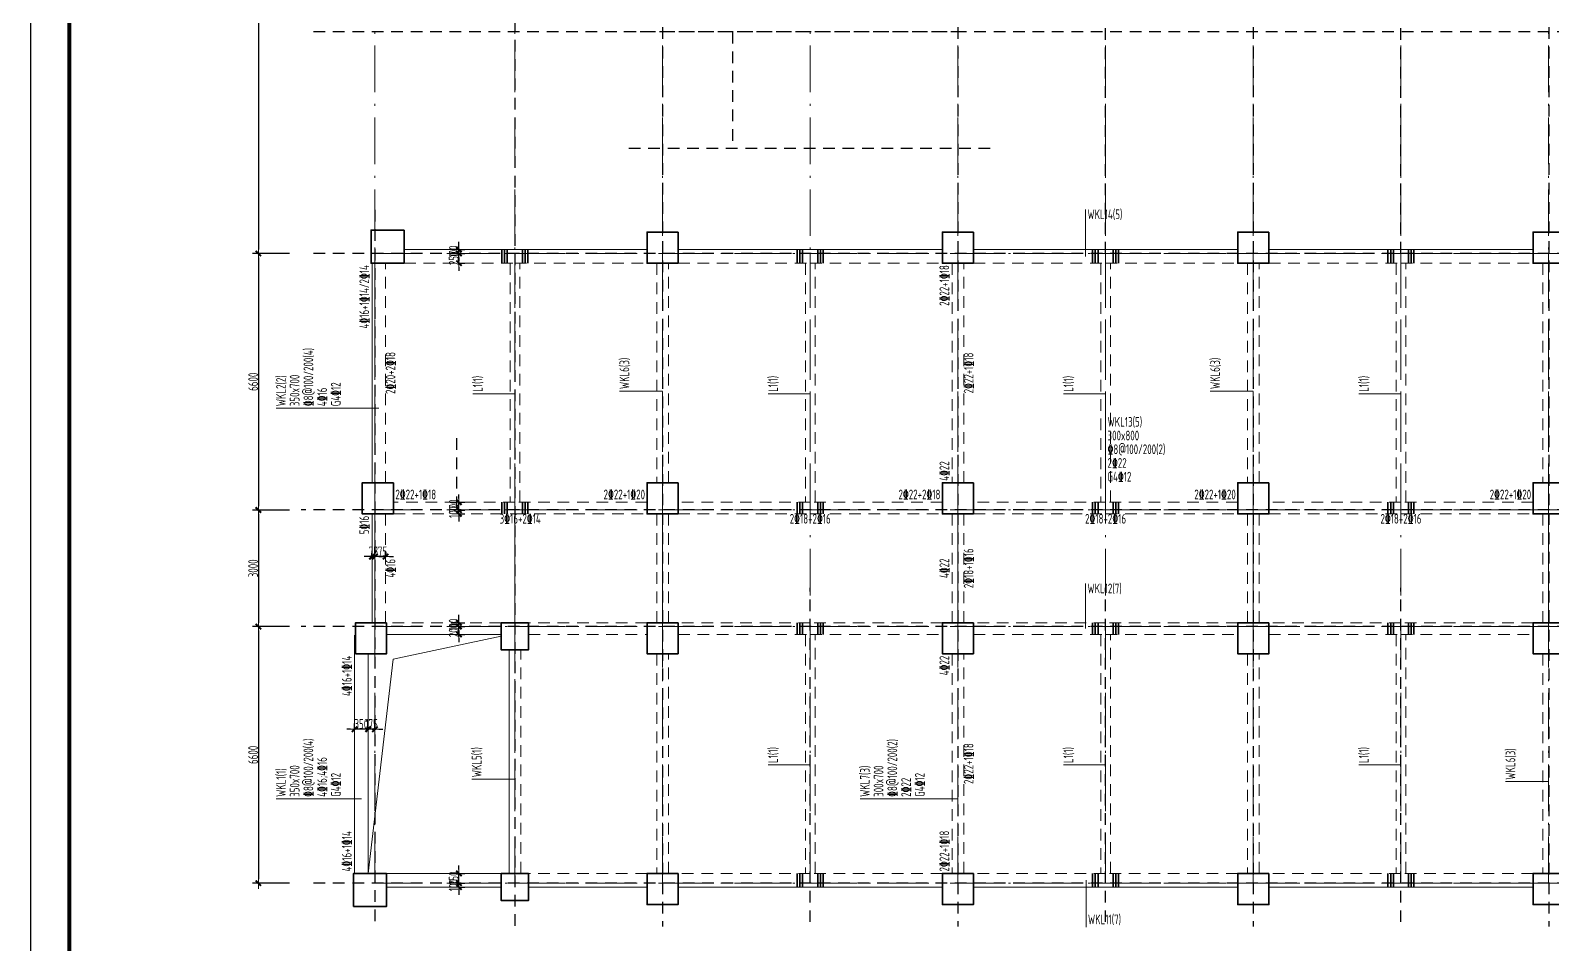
# Model space of a CAD drawing. Header units: millimetres. Extents: x 539196 to 807275, y 431843 to 1156631.
# Drawn here: x 669890 to 709030, y 534704 to 558198 of the extents above; entities that cross this region are included whole.
import ezdxf
from ezdxf.enums import TextEntityAlignment as Align

# ---------------------------------------------------------------- set-up
doc = ezdxf.new("R2010")
doc.units = ezdxf.units.MM
doc.header["$MEASUREMENT"] = 0
for name, pattern in [('DOTE', [2.42, 2, -0.2, 0.02, -0.2]), ('点划线', [1850, 1200, -300, 50, -300]), ('虚线', [500, 300, -200])]:
    doc.linetypes.add(name, pattern=pattern)
doc.layers.add('DOTE', color=1, linetype='DOTE')
doc.layers.add('PUB_TITLE', color=4, linetype='Continuous')
for name, color, linetype, lineweight in [('尺寸标注-梁', 3, 'Continuous', 18), ('板洞边线', 253, 'Continuous', 18), ('梁原位标注', 7, 'Continuous', 18), ('梁名称编号', 2, 'Continuous', 18), ('梁标注引线', 2, 'Continuous', 18), ('梁附加箍筋', 1, 'Continuous', 35), ('梁集中标注', 2, 'Continuous', 18), ('砼柱', 2, 'Continuous', 35), ('砼梁', 4, 'Continuous', 18), ('轴线', 9, '点划线', 18), ('轴线标注', 3, 'Continuous', 18)]:
    doc.layers.add(name, color=color, linetype=linetype, lineweight=lineweight)
doc.styles.add('样式 1_yjk_yjk_yjk_yjk_yjk_yjk', font='yjkeng.shx', dxfattribs={"width": 0.7, "bigfont": 'yjkchn.shx'})
doc.dimstyles.new('盈建科结构_yjk_yjk_yjk_yjk_yjk_yjk', dxfattribs={"dimscale": 100, "dimtxt": 2.5, "dimasz": 1, "dimexe": 1.5, "dimexo": 0.625, "dimgap": 0.1, "dimtad": 1, "dimdec": 0, "dimrnd": 1, "dimzin": 0, "dimdsep": 46, "dimtxsty": '样式 1_yjk_yjk_yjk_yjk_yjk_yjk', "dimblk": '_yjkbk', "dimblk1": 'ARCHTICK', "dimblk2": 'ARCHTICK', "dimcen": 0.09, "dimadec": 0, "dimazin": 0, "dimtfac": 1, "dimtdec": 4, "dimtix": 1, "dimtmove": 2, "dimatfit": 3, "dimfxl": 0, "dimtolj": 1, "dimtzin": 0, "dimarcsym": 0})

# ---------------------------------------------------------------- blocks, each defined once
blk = doc.blocks.new('_yjkbk')
blk.add_line((-1, 0), (1.5, 0))
blk.add_lwpolyline([(-0.7, -0.7, 0.5, 0.5, 0), (0.7, 0.7, 0.5, 0.5, 0)], format="xyseb")
blk = doc.blocks.new('*D87')
at = {"layer": 'Defpoints', "color": 0}
for p in [(678755, 544660), (678755, 544659), (679030, 544659)]:
    blk.add_point(p, dxfattribs=at)
at = {"layer": '尺寸标注-梁', "color": 0, "lineweight": -2}
for p, q in [((678655, 544660), (678555, 544660)), ((678755, 544659), (678755, 544810)), ((679030, 544660), (678755, 544660)), ((679030, 544659), (679030, 544810)), ((679130, 544660), (679230, 544660))]:
    blk.add_line(p, q, dxfattribs=at)
at = {"layer": '尺寸标注-梁', "color": 0, "lineweight": -2, "xscale": 100, "yscale": 100, "zscale": 100}
blk.add_blockref('_yjkbk', (678755, 544660), dxfattribs=at)
at = {"layer": '尺寸标注-梁', "color": 0, "lineweight": -2, "xscale": 100, "yscale": 100, "zscale": 100, "rotation": 180}
blk.add_blockref('_yjkbk', (679030, 544660), dxfattribs=at)
at = {"layer": '尺寸标注-梁', "color": 0, "insert": (678893, 544795), "char_height": 250, "attachment_point": 5, "style": '样式 1_yjk_yjk_yjk_yjk_yjk_yjk'}
blk.add_mtext('\\A1;275', dxfattribs=at)
blk = doc.blocks.new('_ARCHTICK')
at = {"color": 0, "linetype": 'ByBlock', "const_width": 0.15}
blk.add_lwpolyline([(-0.5, -0.5), (0.5, 0.5)], dxfattribs=at)
blk = doc.blocks.new('*D88')
at = {"layer": 'Defpoints', "color": 0}
for p in [(678680, 544660), (678680, 544659), (678755, 544659)]:
    blk.add_point(p, dxfattribs=at)
at = {"layer": '尺寸标注-梁', "color": 0, "lineweight": -2}
for p, q in [((678580, 544660), (678480, 544660)), ((678680, 544659), (678680, 544810)), ((678755, 544660), (678680, 544660)), ((678755, 544659), (678755, 544810)), ((678855, 544660), (678955, 544660))]:
    blk.add_line(p, q, dxfattribs=at)
at = {"layer": '尺寸标注-梁', "color": 0, "lineweight": -2, "xscale": 100, "yscale": 100, "zscale": 100}
for p, rotation in [((678680, 544660), 8.895375333117163e-11), ((678755, 544660), 180.000000000089)]:
    blk.add_blockref('_yjkbk', p, dxfattribs=dict(at, rotation=rotation))
at = {"layer": '尺寸标注-梁', "color": 0, "insert": (678718, 544795), "char_height": 250, "attachment_point": 5, "style": '样式 1_yjk_yjk_yjk_yjk_yjk_yjk'}
blk.add_mtext('\\A1;75', dxfattribs=at)
blk = doc.blocks.new('*D89')
at = {"layer": 'Defpoints', "color": 0}
for p in [(678580, 540220), (678580, 540219), (678755, 540219)]:
    blk.add_point(p, dxfattribs=at)
at = {"layer": '尺寸标注-梁', "color": 0, "lineweight": -2}
for p, q in [((678480, 540220), (678380, 540220)), ((678580, 540219), (678580, 540370)), ((678755, 540220), (678580, 540220)), ((678755, 540219), (678755, 540370)), ((678855, 540220), (678955, 540220))]:
    blk.add_line(p, q, dxfattribs=at)
at = {"layer": '尺寸标注-梁', "color": 0, "lineweight": -2, "xscale": 100, "yscale": 100, "zscale": 100}
blk.add_blockref('_yjkbk', (678580, 540220), dxfattribs=at)
at = {"layer": '尺寸标注-梁', "color": 0, "lineweight": -2, "xscale": 100, "yscale": 100, "zscale": 100, "rotation": 180}
blk.add_blockref('_yjkbk', (678755, 540220), dxfattribs=at)
at = {"layer": '尺寸标注-梁', "color": 0, "insert": (678668, 540355), "char_height": 250, "attachment_point": 5, "style": '样式 1_yjk_yjk_yjk_yjk_yjk_yjk'}
blk.add_mtext('\\A1;175', dxfattribs=at)
blk = doc.blocks.new('*D90')
at = {"layer": 'Defpoints', "color": 0}
for p in [(678230, 540220), (678230, 540219), (678580, 540219)]:
    blk.add_point(p, dxfattribs=at)
at = {"layer": '尺寸标注-梁', "color": 0, "lineweight": -2}
for p, q in [((678130, 540220), (678030, 540220)), ((678230, 540219), (678230, 540370)), ((678580, 540220), (678230, 540220)), ((678580, 540219), (678580, 540370)), ((678680, 540220), (678780, 540220))]:
    blk.add_line(p, q, dxfattribs=at)
at = {"layer": '尺寸标注-梁', "color": 0, "lineweight": -2, "xscale": 100, "yscale": 100, "zscale": 100}
blk.add_blockref('_yjkbk', (678230, 540220), dxfattribs=at)
at = {"layer": '尺寸标注-梁', "color": 0, "lineweight": -2, "xscale": 100, "yscale": 100, "zscale": 100, "rotation": 180}
blk.add_blockref('_yjkbk', (678580, 540220), dxfattribs=at)
at = {"layer": '尺寸标注-梁', "color": 0, "insert": (678405, 540355), "char_height": 250, "attachment_point": 5, "style": '样式 1_yjk_yjk_yjk_yjk_yjk_yjk'}
blk.add_mtext('\\A1;350', dxfattribs=at)
blk = doc.blocks.new('*D91')
at = {"layer": 'Defpoints', "color": 0}
for p in [(680915, 552459), (680916, 552459), (680915, 552209)]:
    blk.add_point(p, dxfattribs=at)
at = {"layer": '尺寸标注-梁', "color": 0, "lineweight": -2}
for p, q in [((680916, 552559), (680916, 552659)), ((680915, 552459), (681066, 552459)), ((680916, 552209), (680916, 552459)), ((680915, 552209), (681066, 552209)), ((680916, 552109), (680916, 552009))]:
    blk.add_line(p, q, dxfattribs=at)
at = {"layer": '尺寸标注-梁', "color": 0, "lineweight": -2, "xscale": 100, "yscale": 100, "zscale": 100}
for p, rotation in [((680916, 552459), 270), ((680916, 552209), 90)]:
    blk.add_blockref('_yjkbk', p, dxfattribs=dict(at, rotation=rotation))
at = {"layer": '尺寸标注-梁', "color": 0, "insert": (680781, 552334), "char_height": 250, "attachment_point": 5, "rotation": 90, "style": '样式 1_yjk_yjk_yjk_yjk_yjk_yjk'}
blk.add_mtext('\\A1;250', dxfattribs=at)
blk = doc.blocks.new('*D92')
at = {"layer": 'Defpoints', "color": 0}
for p in [(680915, 552559), (680915, 552459), (680916, 552559)]:
    blk.add_point(p, dxfattribs=at)
at = {"layer": '尺寸标注-梁', "color": 0, "lineweight": -2}
for p, q in [((680916, 552659), (680916, 552759)), ((680915, 552559), (681066, 552559)), ((680915, 552459), (681066, 552459)), ((680916, 552459), (680916, 552559)), ((680916, 552359), (680916, 552259))]:
    blk.add_line(p, q, dxfattribs=at)
at = {"layer": '尺寸标注-梁', "color": 0, "lineweight": -2, "xscale": 100, "yscale": 100, "zscale": 100}
for p, rotation in [((680916, 552559), 270), ((680916, 552459), 90)]:
    blk.add_blockref('_yjkbk', p, dxfattribs=dict(at, rotation=rotation))
at = {"layer": '尺寸标注-梁', "color": 0, "insert": (680781, 552509), "char_height": 250, "attachment_point": 5, "rotation": 90, "style": '样式 1_yjk_yjk_yjk_yjk_yjk_yjk'}
blk.add_mtext('\\A1;100', dxfattribs=at)
blk = doc.blocks.new('*D93')
at = {"layer": 'Defpoints', "color": 0}
for p in [(680915, 545859), (680915, 545759), (680916, 545859)]:
    blk.add_point(p, dxfattribs=at)
at = {"layer": '尺寸标注-梁', "color": 0, "lineweight": -2}
for p, q in [((680916, 545959), (680916, 546059)), ((680915, 545859), (681066, 545859)), ((680915, 545759), (681066, 545759)), ((680916, 545759), (680916, 545859)), ((680916, 545659), (680916, 545559))]:
    blk.add_line(p, q, dxfattribs=at)
at = {"layer": '尺寸标注-梁', "color": 0, "lineweight": -2, "xscale": 100, "yscale": 100, "zscale": 100}
for p, rotation in [((680916, 545859), 270), ((680916, 545759), 90)]:
    blk.add_blockref('_yjkbk', p, dxfattribs=dict(at, rotation=rotation))
at = {"layer": '尺寸标注-梁', "color": 0, "insert": (680781, 545809), "char_height": 250, "attachment_point": 5, "rotation": 90, "style": '样式 1_yjk_yjk_yjk_yjk_yjk_yjk'}
blk.add_mtext('\\A1;100', dxfattribs=at)
blk = doc.blocks.new('*D94')
at = {"layer": 'Defpoints', "color": 0}
for p in [(680915, 546059), (680916, 546059), (680915, 545859)]:
    blk.add_point(p, dxfattribs=at)
at = {"layer": '尺寸标注-梁', "color": 0, "lineweight": -2}
for p, q in [((680915, 546059), (681066, 546059)), ((680916, 546159), (680916, 546259)), ((680916, 545859), (680916, 546059)), ((680915, 545859), (681066, 545859)), ((680916, 545759), (680916, 545659))]:
    blk.add_line(p, q, dxfattribs=at)
at = {"layer": '尺寸标注-梁', "color": 0, "lineweight": -2, "xscale": 100, "yscale": 100, "zscale": 100}
for p, rotation in [((680916, 546059), 270), ((680916, 545859), 90)]:
    blk.add_blockref('_yjkbk', p, dxfattribs=dict(at, rotation=rotation))
at = {"layer": '尺寸标注-梁', "color": 0, "insert": (680781, 545959), "char_height": 250, "attachment_point": 5, "rotation": 90, "style": '样式 1_yjk_yjk_yjk_yjk_yjk_yjk'}
blk.add_mtext('\\A1;200', dxfattribs=at)
blk = doc.blocks.new('*D95')
at = {"layer": 'Defpoints', "color": 0}
for p in [(680915, 542859), (680915, 542659), (680916, 542859)]:
    blk.add_point(p, dxfattribs=at)
at = {"layer": '尺寸标注-梁', "color": 0, "lineweight": -2}
for p, q in [((680916, 542959), (680916, 543059)), ((680915, 542859), (681066, 542859)), ((680915, 542659), (681066, 542659)), ((680916, 542659), (680916, 542859)), ((680916, 542559), (680916, 542459))]:
    blk.add_line(p, q, dxfattribs=at)
at = {"layer": '尺寸标注-梁', "color": 0, "lineweight": -2, "xscale": 100, "yscale": 100, "zscale": 100}
for p, rotation in [((680916, 542859), 270), ((680916, 542659), 90)]:
    blk.add_blockref('_yjkbk', p, dxfattribs=dict(at, rotation=rotation))
at = {"layer": '尺寸标注-梁', "color": 0, "insert": (680781, 542759), "char_height": 250, "attachment_point": 5, "rotation": 90, "style": '样式 1_yjk_yjk_yjk_yjk_yjk_yjk'}
blk.add_mtext('\\A1;200', dxfattribs=at)
blk = doc.blocks.new('*D96')
at = {"layer": 'Defpoints', "color": 0}
for p in [(680915, 542959), (680916, 542959), (680915, 542859)]:
    blk.add_point(p, dxfattribs=at)
at = {"layer": '尺寸标注-梁', "color": 0, "lineweight": -2}
for p, q in [((680915, 542959), (681066, 542959)), ((680916, 543059), (680916, 543159)), ((680916, 542859), (680916, 542959)), ((680915, 542859), (681066, 542859)), ((680916, 542759), (680916, 542659))]:
    blk.add_line(p, q, dxfattribs=at)
at = {"layer": '尺寸标注-梁', "color": 0, "lineweight": -2, "xscale": 100, "yscale": 100, "zscale": 100}
for p, rotation in [((680916, 542959), 270), ((680916, 542859), 90)]:
    blk.add_blockref('_yjkbk', p, dxfattribs=dict(at, rotation=rotation))
at = {"layer": '尺寸标注-梁', "color": 0, "insert": (680781, 542909), "char_height": 250, "attachment_point": 5, "rotation": 90, "style": '样式 1_yjk_yjk_yjk_yjk_yjk_yjk'}
blk.add_mtext('\\A1;100', dxfattribs=at)
blk = doc.blocks.new('*D97')
at = {"layer": 'Defpoints', "color": 0}
for p in [(680915, 536259), (680916, 536259), (680915, 536159)]:
    blk.add_point(p, dxfattribs=at)
at = {"layer": '尺寸标注-梁', "color": 0, "lineweight": -2}
for p, q in [((680915, 536259), (681066, 536259)), ((680916, 536359), (680916, 536459)), ((680916, 536159), (680916, 536259)), ((680915, 536159), (681066, 536159)), ((680916, 536059), (680916, 535959))]:
    blk.add_line(p, q, dxfattribs=at)
at = {"layer": '尺寸标注-梁', "color": 0, "lineweight": -2, "xscale": 100, "yscale": 100, "zscale": 100}
for p, rotation in [((680916, 536259), 270), ((680916, 536159), 90)]:
    blk.add_blockref('_yjkbk', p, dxfattribs=dict(at, rotation=rotation))
at = {"layer": '尺寸标注-梁', "color": 0, "insert": (680781, 536209), "char_height": 250, "attachment_point": 5, "rotation": 90, "style": '样式 1_yjk_yjk_yjk_yjk_yjk_yjk'}
blk.add_mtext('\\A1;100', dxfattribs=at)
blk = doc.blocks.new('*D98')
at = {"layer": 'Defpoints', "color": 0}
for p in [(680915, 536509), (680915, 536259), (680916, 536509)]:
    blk.add_point(p, dxfattribs=at)
at = {"layer": '尺寸标注-梁', "color": 0, "lineweight": -2}
for p, q in [((680916, 536609), (680916, 536709)), ((680915, 536509), (681066, 536509)), ((680915, 536259), (681066, 536259)), ((680916, 536259), (680916, 536509)), ((680916, 536159), (680916, 536059))]:
    blk.add_line(p, q, dxfattribs=at)
at = {"layer": '尺寸标注-梁', "color": 0, "lineweight": -2, "xscale": 100, "yscale": 100, "zscale": 100}
for p, rotation in [((680916, 536509), 270), ((680916, 536259), 90)]:
    blk.add_blockref('_yjkbk', p, dxfattribs=dict(at, rotation=rotation))
at = {"layer": '尺寸标注-梁', "color": 0, "insert": (680781, 536384), "char_height": 250, "attachment_point": 5, "rotation": 90, "style": '样式 1_yjk_yjk_yjk_yjk_yjk_yjk'}
blk.add_mtext('\\A1;250', dxfattribs=at)
blk = doc.blocks.new('*D119')
at = {"layer": 'Defpoints', "color": 0}
for p in [(678755, 573459), (675755, 552459), (678755, 552459)]:
    blk.add_point(p, dxfattribs=at)
at = {"layer": '轴线标注', "color": 0, "lineweight": -2}
for p, q in [((676555, 573459), (675605, 573459)), ((675755, 573359), (675755, 552559)), ((676555, 552459), (675605, 552459))]:
    blk.add_line(p, q, dxfattribs=at)
at = {"layer": '轴线标注', "color": 0, "lineweight": -2, "xscale": 100, "yscale": 100, "zscale": 100}
for p, rotation in [((675755, 573459), 90), ((675755, 552459), 270)]:
    blk.add_blockref('_yjkbk', p, dxfattribs=dict(at, rotation=rotation))
at = {"layer": '轴线标注', "color": 0, "insert": (675620, 562959), "char_height": 250, "attachment_point": 5, "rotation": 90, "style": '样式 1_yjk_yjk_yjk_yjk_yjk_yjk'}
blk.add_mtext('\\A1;21000', dxfattribs=at)
blk = doc.blocks.new('*D121')
at = {"layer": 'Defpoints', "color": 0}
for p in [(678755, 552459), (675755, 545859), (678755, 545859)]:
    blk.add_point(p, dxfattribs=at)
at = {"layer": '轴线标注', "color": 0, "lineweight": -2}
for p, q in [((676555, 552459), (675605, 552459)), ((675755, 552359), (675755, 545959)), ((676555, 545859), (675605, 545859))]:
    blk.add_line(p, q, dxfattribs=at)
at = {"layer": '轴线标注', "color": 0, "lineweight": -2, "xscale": 100, "yscale": 100, "zscale": 100}
for p, rotation in [((675755, 552459), 90), ((675755, 545859), 270)]:
    blk.add_blockref('_yjkbk', p, dxfattribs=dict(at, rotation=rotation))
at = {"layer": '轴线标注', "color": 0, "insert": (675620, 549159), "char_height": 250, "attachment_point": 5, "rotation": 90, "style": '样式 1_yjk_yjk_yjk_yjk_yjk_yjk'}
blk.add_mtext('\\A1;6600', dxfattribs=at)
blk = doc.blocks.new('*D123')
at = {"layer": 'Defpoints', "color": 0}
for p in [(678755, 545859), (675755, 542859), (678755, 542859)]:
    blk.add_point(p, dxfattribs=at)
at = {"layer": '轴线标注', "color": 0, "lineweight": -2}
for p, q in [((676555, 545859), (675605, 545859)), ((675755, 545759), (675755, 542959)), ((676555, 542859), (675605, 542859))]:
    blk.add_line(p, q, dxfattribs=at)
at = {"layer": '轴线标注', "color": 0, "lineweight": -2, "xscale": 100, "yscale": 100, "zscale": 100}
for p, rotation in [((675755, 545859), 90), ((675755, 542859), 270)]:
    blk.add_blockref('_yjkbk', p, dxfattribs=dict(at, rotation=rotation))
at = {"layer": '轴线标注', "color": 0, "insert": (675620, 544359), "char_height": 250, "attachment_point": 5, "rotation": 90, "style": '样式 1_yjk_yjk_yjk_yjk_yjk_yjk'}
blk.add_mtext('\\A1;3000', dxfattribs=at)
blk = doc.blocks.new('*D125')
at = {"layer": 'Defpoints', "color": 0}
for p in [(678755, 542859), (675755, 536259), (678755, 536259)]:
    blk.add_point(p, dxfattribs=at)
at = {"layer": '轴线标注', "color": 0, "lineweight": -2}
for p, q in [((676555, 542859), (675605, 542859)), ((675755, 542759), (675755, 536359)), ((676555, 536259), (675605, 536259))]:
    blk.add_line(p, q, dxfattribs=at)
at = {"layer": '轴线标注', "color": 0, "lineweight": -2, "xscale": 100, "yscale": 100, "zscale": 100}
for p, rotation in [((675755, 542859), 90), ((675755, 536259), 270)]:
    blk.add_blockref('_yjkbk', p, dxfattribs=dict(at, rotation=rotation))
at = {"layer": '轴线标注', "color": 0, "insert": (675620, 539559), "char_height": 250, "attachment_point": 5, "rotation": 90, "style": '样式 1_yjk_yjk_yjk_yjk_yjk_yjk'}
blk.add_mtext('\\A1;6600', dxfattribs=at)
blk = doc.blocks.new('jzzw')
at = {"layer": 'DOTE', "color": 1, "linetype": '虚线'}
for p, q in [((928786, 890469), (928786, 834829)), ((932586, 852149), (932586, 890469)), ((936386, 890469), (936386, 834829)), ((940186, 852149), (940186, 890469)), ((943986, 890469), (943986, 834829)), ((917386, 873149), (917386, 834829)), ((921186, 872969), (921186, 834829)), ((952506, 857849), (912186, 857849)), ((928906, 857849), (920186, 857849)), ((922986, 857849), (922986, 854849)), ((929618, 854849), (920186, 854849)), ((913786, 853271), (913786, 834829)), ((913786, 853271), (913786, 834829)), ((913786, 853271), (913786, 834829)), ((952506, 852149), (912186, 852149)), ((915886, 847399), (915886, 845549)), ((952506, 845549), (911886, 845549)), ((952506, 845549), (911886, 845549)), ((924986, 834949), (924986, 843549)), ((932586, 834949), (932586, 843549)), ((940186, 834949), (940186, 843549)), ((952506, 842549), (911886, 842549)), ((952506, 842549), (911886, 842549)), ((952506, 835949), (912186, 835949)), ((952506, 835949), (912186, 835949)), ((952506, 835949), (912186, 835949)), ((952506, 835949), (912186, 835949))]:
    blk.add_line(p, q, dxfattribs=at)

msp = doc.modelspace()

# ---------------------------------------------------------------- linework, layer by layer
at = {"layer": 'PUB_TITLE'}
msp.add_lwpolyline([(669890.4, 515943), (729290.4, 515943), (729290.4, 600043), (669890.4, 600043)], close=True, dxfattribs=at)
at = {"layer": 'PUB_TITLE', "const_width": 100}
msp.add_lwpolyline([(670890.4, 516943), (728290.4, 516943), (728290.4, 597543), (670890.4, 597543)], close=True, dxfattribs=at)
at = {"layer": '板洞边线'}
for p, q in [((679055.4, 542159.2), (679055.4, 542659.2)), ((682005.4, 542616.3), (679221.2, 542018.4)), ((682005.4, 542659.2), (682005.4, 542616.3)), ((678580.4, 542159.2), (679055.4, 542159.2)), ((679221.2, 542018.4), (678580.4, 536509.2))]:
    msp.add_line(p, q, dxfattribs=at)
at = {"layer": '梁标注引线'}
for p, q in [((697037.6, 552384.2), (697037.6, 553591.7)), ((682355.4, 548848.6), (681272.9, 548848.6)), ((686155.4, 548920.3), (685047.9, 548920.3)), ((689955.4, 548848.6), (688872.9, 548848.6)), ((697555.4, 548848.6), (696472.9, 548848.6)), ((701355.4, 548920.3), (700247.9, 548920.3)), ((705155.4, 548848.6), (704072.9, 548848.6)), ((678855.4, 548479.4), (676211.9, 548479.4)), ((697555.4, 545909.2), (697555.4, 548252.7)), ((697037.6, 542809.2), (697037.6, 543966.7)), ((689955.4, 539298.6), (688872.9, 539298.6)), ((697555.4, 539298.6), (696472.9, 539298.6)), ((705155.4, 539298.6), (704072.9, 539298.6)), ((682355.4, 538933.7), (681247.9, 538933.7)), ((708955.4, 538870.3), (707847.9, 538870.3)), ((678405.4, 538429.4), (676211.9, 538429.4)), ((693755.4, 538429.4), (691236.9, 538429.4)), ((697051.1, 536334.2), (697051.1, 535126.7))]:
    msp.add_line(p, q, dxfattribs=at)
at = {"layer": '梁附加箍筋'}
for p, q in [((682020.4, 552209.2), (682020.4, 552559.2)), ((682090.4, 552209.2), (682090.4, 552559.2)), ((682160.4, 552209.2), (682160.4, 552559.2)), ((682550.4, 552209.2), (682550.4, 552559.2)), ((682620.4, 552209.2), (682620.4, 552559.2)), ((682690.4, 552209.2), (682690.4, 552559.2)), ((689620.4, 552209.2), (689620.4, 552559.2)), ((689690.4, 552209.2), (689690.4, 552559.2)), ((689760.4, 552209.2), (689760.4, 552559.2)), ((690150.4, 552209.2), (690150.4, 552559.2)), ((690220.4, 552209.2), (690220.4, 552559.2)), ((690290.4, 552209.2), (690290.4, 552559.2)), ((697220.4, 552209.2), (697220.4, 552559.2)), ((697290.4, 552209.2), (697290.4, 552559.2)), ((697360.4, 552209.2), (697360.4, 552559.2)), ((697750.4, 552209.2), (697750.4, 552559.2)), ((697820.4, 552209.2), (697820.4, 552559.2)), ((697890.4, 552209.2), (697890.4, 552559.2)), ((704820.4, 552209.2), (704820.4, 552559.2)), ((704890.4, 552209.2), (704890.4, 552559.2)), ((704960.4, 552209.2), (704960.4, 552559.2)), ((705350.4, 552209.2), (705350.4, 552559.2)), ((705420.4, 552209.2), (705420.4, 552559.2)), ((705490.4, 552209.2), (705490.4, 552559.2)), ((682020.4, 545759.2), (682020.4, 546059.2)), ((682090.4, 545759.2), (682090.4, 546059.2)), ((682160.4, 545759.2), (682160.4, 546059.2)), ((682550.4, 545759.2), (682550.4, 546059.2)), ((682620.4, 545759.2), (682620.4, 546059.2)), ((682690.4, 545759.2), (682690.4, 546059.2)), ((689620.4, 545759.2), (689620.4, 546059.2)), ((689690.4, 545759.2), (689690.4, 546059.2)), ((689760.4, 545759.2), (689760.4, 546059.2)), ((690150.4, 545759.2), (690150.4, 546059.2)), ((690220.4, 545759.2), (690220.4, 546059.2)), ((690290.4, 545759.2), (690290.4, 546059.2)), ((697220.4, 545759.2), (697220.4, 546059.2)), ((697290.4, 545759.2), (697290.4, 546059.2)), ((697360.4, 545759.2), (697360.4, 546059.2)), ((697750.4, 545759.2), (697750.4, 546059.2)), ((697820.4, 545759.2), (697820.4, 546059.2)), ((697890.4, 545759.2), (697890.4, 546059.2)), ((704820.4, 545759.2), (704820.4, 546059.2)), ((704890.4, 545759.2), (704890.4, 546059.2)), ((704960.4, 545759.2), (704960.4, 546059.2)), ((705350.4, 545759.2), (705350.4, 546059.2)), ((705420.4, 545759.2), (705420.4, 546059.2)), ((705490.4, 545759.2), (705490.4, 546059.2)), ((689620.4, 542659.2), (689620.4, 542959.2)), ((689690.4, 542659.2), (689690.4, 542959.2)), ((689760.4, 542659.2), (689760.4, 542959.2)), ((690150.4, 542659.2), (690150.4, 542959.2)), ((690220.4, 542659.2), (690220.4, 542959.2)), ((690290.4, 542659.2), (690290.4, 542959.2)), ((697220.4, 542659.2), (697220.4, 542959.2)), ((697290.4, 542659.2), (697290.4, 542959.2)), ((697360.4, 542659.2), (697360.4, 542959.2)), ((697750.4, 542659.2), (697750.4, 542959.2)), ((697820.4, 542659.2), (697820.4, 542959.2)), ((697890.4, 542659.2), (697890.4, 542959.2)), ((704820.4, 542659.2), (704820.4, 542959.2)), ((704890.4, 542659.2), (704890.4, 542959.2)), ((704960.4, 542659.2), (704960.4, 542959.2)), ((705350.4, 542659.2), (705350.4, 542959.2)), ((705420.4, 542659.2), (705420.4, 542959.2)), ((705490.4, 542659.2), (705490.4, 542959.2)), ((689620.4, 536159.2), (689620.4, 536509.2)), ((689690.4, 536159.2), (689690.4, 536509.2)), ((689760.4, 536159.2), (689760.4, 536509.2)), ((690150.4, 536159.2), (690150.4, 536509.2)), ((690220.4, 536159.2), (690220.4, 536509.2)), ((690290.4, 536159.2), (690290.4, 536509.2)), ((697220.4, 536159.2), (697220.4, 536509.2)), ((697290.4, 536159.2), (697290.4, 536509.2)), ((697360.4, 536159.2), (697360.4, 536509.2)), ((697750.4, 536159.2), (697750.4, 536509.2)), ((697820.4, 536159.2), (697820.4, 536509.2)), ((697890.4, 536159.2), (697890.4, 536509.2)), ((704820.4, 536159.2), (704820.4, 536509.2)), ((704890.4, 536159.2), (704890.4, 536509.2)), ((704960.4, 536159.2), (704960.4, 536509.2)), ((705350.4, 536159.2), (705350.4, 536509.2)), ((705420.4, 536159.2), (705420.4, 536509.2)), ((705490.4, 536159.2), (705490.4, 536509.2))]:
    msp.add_line(p, q, dxfattribs=at)
at = {"layer": '砼柱'}
for points in [[(679505.4, 553059.2), (678655.4, 553059.2), (678655.4, 552209.2), (679505.4, 552209.2)], [(686555.4, 553009.2), (685755.4, 553009.2), (685755.4, 552209.2), (686555.4, 552209.2)], [(694155.4, 553009.2), (693355.4, 553009.2), (693355.4, 552209.2), (694155.4, 552209.2)], [(701755.4, 553009.2), (700955.4, 553009.2), (700955.4, 552209.2), (701755.4, 552209.2)], [(709355.4, 553009.2), (708555.4, 553009.2), (708555.4, 552209.2), (709355.4, 552209.2)], [(679230.4, 546559.2), (678430.4, 546559.2), (678430.4, 545759.2), (679230.4, 545759.2)], [(686555.4, 546559.2), (685755.4, 546559.2), (685755.4, 545759.2), (686555.4, 545759.2)], [(694155.4, 546559.2), (693355.4, 546559.2), (693355.4, 545759.2), (694155.4, 545759.2)], [(701755.4, 546559.2), (700955.4, 546559.2), (700955.4, 545759.2), (701755.4, 545759.2)], [(709355.4, 546559.2), (708555.4, 546559.2), (708555.4, 545759.2), (709355.4, 545759.2)], [(679055.4, 542959.2), (678255.4, 542959.2), (678255.4, 542159.2), (679055.4, 542159.2)], [(682705.4, 542959.2), (682005.4, 542959.2), (682005.4, 542259.2), (682705.4, 542259.2)], [(686555.4, 542959.2), (685755.4, 542959.2), (685755.4, 542159.2), (686555.4, 542159.2)], [(694155.4, 542959.2), (693355.4, 542959.2), (693355.4, 542159.2), (694155.4, 542159.2)], [(701755.4, 542959.2), (700955.4, 542959.2), (700955.4, 542159.2), (701755.4, 542159.2)], [(709355.4, 542959.2), (708555.4, 542959.2), (708555.4, 542159.2), (709355.4, 542159.2)], [(679055.4, 536509.2), (678205.4, 536509.2), (678205.4, 535659.2), (679055.4, 535659.2)], [(682705.4, 536509.2), (682005.4, 536509.2), (682005.4, 535809.2), (682705.4, 535809.2)], [(686555.4, 536509.2), (685755.4, 536509.2), (685755.4, 535709.2), (686555.4, 535709.2)], [(694155.4, 536509.2), (693355.4, 536509.2), (693355.4, 535709.2), (694155.4, 535709.2)], [(701755.4, 536509.2), (700955.4, 536509.2), (700955.4, 535709.2), (701755.4, 535709.2)], [(709355.4, 536509.2), (708555.4, 536509.2), (708555.4, 535709.2), (709355.4, 535709.2)]]:
    msp.add_lwpolyline(points, close=True, dxfattribs=at)
at = {"layer": '砼梁'}
for p, q in [((682355.4, 552559.2), (679505.4, 552559.2)), ((685755.4, 552559.2), (682355.4, 552559.2)), ((689955.4, 552559.2), (686555.4, 552559.2)), ((693355.4, 552559.2), (689955.4, 552559.2)), ((697555.4, 552559.2), (694155.4, 552559.2)), ((700955.4, 552559.2), (697555.4, 552559.2)), ((705155.4, 552559.2), (701755.4, 552559.2)), ((708555.4, 552559.2), (705155.4, 552559.2)), ((678680.4, 552209.2), (678680.4, 546559.2)), ((678680.4, 545759.2), (678680.4, 542959.2)), ((678230.4, 542639.2), (678230.4, 536509.2)), ((679055.4, 542659.2), (682005.4, 542659.2)), ((678580.4, 536509.2), (678580.4, 542159.2)), ((682205.4, 542259.2), (682205.4, 536509.2)), ((682005.4, 536509.2), (679055.4, 536509.2)), ((679055.4, 536159.2), (682005.4, 536159.2)), ((682705.4, 536159.2), (685755.4, 536159.2)), ((686555.4, 536159.2), (689955.4, 536159.2)), ((689955.4, 536159.2), (693355.4, 536159.2)), ((694155.4, 536159.2), (697555.4, 536159.2)), ((697555.4, 536159.2), (700955.4, 536159.2)), ((701755.4, 536159.2), (705155.4, 536159.2)), ((705155.4, 536159.2), (708555.4, 536159.2))]:
    msp.add_line(p, q, dxfattribs=at)
at = {"layer": '砼梁', "linetype": '虚线'}
for p, q in [((679030.4, 546559.2), (679030.4, 552209.2)), ((679505.4, 552209.2), (682355.4, 552209.2)), ((682230.4, 552209.2), (682230.4, 546059.2)), ((682355.5, 552209.2), (685755.4, 552209.2)), ((682480.4, 546059.2), (682480.4, 552209.2)), ((686005.4, 552209.2), (686005.4, 546559.2)), ((686305.4, 546559.2), (686305.4, 552209.2)), ((686555.4, 552209.2), (689955.4, 552209.2)), ((689830.4, 552209.2), (689830.4, 546059.2)), ((689955.5, 552209.2), (693355.4, 552209.2)), ((690080.4, 546059.2), (690080.4, 552209.2)), ((693605.4, 552209.2), (693605.4, 546559.2)), ((693905.4, 546559.2), (693905.4, 552209.2)), ((694155.4, 552209.2), (697555.4, 552209.2)), ((697430.4, 552209.2), (697430.4, 546059.2)), ((697555.5, 552209.2), (700955.4, 552209.2)), ((697680.4, 546059.2), (697680.4, 552209.2)), ((701205.4, 552209.2), (701205.4, 546559.2)), ((701505.4, 546559.2), (701505.4, 552209.2)), ((701755.4, 552209.2), (705155.4, 552209.2)), ((705030.4, 552209.2), (705030.4, 546059.2)), ((705155.5, 552209.2), (708555.4, 552209.2)), ((705280.4, 546059.2), (705280.4, 552209.2)), ((708805.4, 552209.2), (708805.4, 546559.2)), ((682355.4, 546059.2), (679230.4, 546059.2)), ((685755.4, 546059.2), (682355.5, 546059.2)), ((689955.4, 546059.2), (686555.4, 546059.2)), ((693355.4, 546059.2), (689955.5, 546059.2)), ((697555.4, 546059.2), (694155.4, 546059.2)), ((700955.4, 546059.2), (697555.5, 546059.2)), ((705155.4, 546059.2), (701755.4, 546059.2)), ((708555.4, 546059.2), (705155.5, 546059.2)), ((679030.4, 542959.2), (679030.4, 545759.2)), ((679230.4, 545759.2), (682355.4, 545759.2)), ((682355.4, 545759.2), (685755.4, 545759.2)), ((686005.4, 545759.2), (686005.4, 542959.2)), ((686305.4, 542959.2), (686305.4, 545759.2)), ((686555.4, 545759.2), (689955.4, 545759.2)), ((689955.4, 545759.2), (693355.4, 545759.2)), ((693605.4, 545759.2), (693605.4, 542959.2)), ((693905.4, 542959.2), (693905.4, 545759.2)), ((694155.4, 545759.2), (697555.4, 545759.2)), ((697555.4, 545759.2), (700955.4, 545759.2)), ((701205.4, 545759.2), (701205.4, 542959.2)), ((701505.4, 542959.2), (701505.4, 545759.2)), ((701755.4, 545759.2), (705155.4, 545759.2)), ((705155.4, 545759.2), (708555.4, 545759.2)), ((708805.4, 545759.2), (708805.4, 542959.2)), ((682005.4, 542959.2), (679055.4, 542959.2)), ((685755.4, 542959.2), (682705.4, 542959.2)), ((689955.4, 542959.2), (686555.4, 542959.2)), ((693355.4, 542959.2), (689955.4, 542959.2)), ((697555.4, 542959.2), (694155.4, 542959.2)), ((700955.4, 542959.2), (697555.4, 542959.2)), ((705155.4, 542959.2), (701755.4, 542959.2)), ((708555.4, 542959.2), (705155.4, 542959.2)), ((682705.4, 542659.2), (685755.4, 542659.2)), ((686555.4, 542659.2), (689955.4, 542659.2)), ((689830.4, 542659.2), (689830.4, 536509.2)), ((689955.5, 542659.2), (693355.4, 542659.2)), ((690080.4, 536509.2), (690080.4, 542659.2)), ((694155.4, 542659.2), (697555.4, 542659.2)), ((697430.4, 542659.2), (697430.4, 536509.2)), ((697555.5, 542659.2), (700955.4, 542659.2)), ((697680.4, 536509.2), (697680.4, 542659.2)), ((701755.4, 542659.2), (705155.4, 542659.2)), ((705030.4, 542659.2), (705030.4, 536509.2)), ((705155.5, 542659.2), (708555.4, 542659.2)), ((705280.4, 536509.2), (705280.4, 542659.2)), ((682505.4, 536509.2), (682505.4, 542259.2)), ((686005.4, 542159.2), (686005.4, 536509.2)), ((686305.4, 536509.2), (686305.4, 542159.2)), ((693605.4, 542159.2), (693605.4, 536509.2)), ((693905.4, 536509.2), (693905.4, 542159.2)), ((701205.4, 542159.2), (701205.4, 536509.2)), ((701505.4, 536509.2), (701505.4, 542159.2)), ((708805.4, 542159.2), (708805.4, 536509.2)), ((685755.4, 536509.2), (682705.4, 536509.2)), ((689955.4, 536509.2), (686555.4, 536509.2)), ((693355.4, 536509.2), (689955.5, 536509.2)), ((697555.4, 536509.2), (694155.4, 536509.2)), ((700955.4, 536509.2), (697555.5, 536509.2)), ((705155.4, 536509.2), (701755.4, 536509.2)), ((708555.4, 536509.2), (705155.5, 536509.2))]:
    msp.add_line(p, q, dxfattribs=at)
at = {"layer": '轴线'}
for p, q in [((678755.4, 536259.2), (678755.4, 589659.2)), ((682355.4, 536259.2), (682355.4, 589659.2)), ((686155.4, 536259.2), (686155.4, 589659.2)), ((689955.4, 536259.2), (689955.4, 589659.2)), ((693755.4, 536259.2), (693755.4, 589659.2)), ((697555.4, 536259.2), (697555.4, 589659.2)), ((701355.4, 536259.2), (701355.4, 589659.2)), ((705155.4, 536259.2), (705155.4, 589659.2)), ((708955.4, 536259.2), (708955.4, 589659.2)), ((678755.4, 545859.2), (678755.4, 552459.2)), ((678755.4, 552459.2), (682355.4, 552459.2)), ((678755.4, 552459.2), (716355.4, 552459.2)), ((682355.4, 545859.2), (682355.4, 552459.2)), ((682355.4, 552459.2), (686155.4, 552459.2)), ((686155.4, 545859.2), (686155.4, 552459.2)), ((686155.4, 552459.2), (689955.4, 552459.2)), ((689955.4, 545859.2), (689955.4, 552459.2)), ((689955.4, 552459.2), (693755.4, 552459.2)), ((693755.4, 545859.2), (693755.4, 552459.2)), ((693755.4, 552459.2), (697555.4, 552459.2)), ((697555.4, 545859.2), (697555.4, 552459.2)), ((697555.4, 552459.2), (701355.4, 552459.2)), ((701355.4, 545859.2), (701355.4, 552459.2)), ((701355.4, 552459.2), (705155.4, 552459.2)), ((705155.4, 545859.2), (705155.4, 552459.2)), ((705155.4, 552459.2), (708955.4, 552459.2)), ((708955.4, 545859.2), (708955.4, 552459.2)), ((708955.4, 552459.2), (712755.4, 552459.2)), ((678755.4, 542859.2), (678755.4, 545859.2)), ((678755.4, 545859.2), (682355.4, 545859.2)), ((678755.4, 545859.2), (716355.4, 545859.2)), ((682355.4, 542859.2), (682355.4, 545859.2)), ((682355.4, 545859.2), (686155.4, 545859.2)), ((686155.4, 542859.2), (686155.4, 545859.2)), ((686155.4, 545859.2), (689955.4, 545859.2)), ((689955.4, 545859.2), (693755.4, 545859.2)), ((693755.4, 542859.2), (693755.4, 545859.2)), ((693755.4, 545859.2), (697555.4, 545859.2)), ((697555.4, 545859.2), (701355.4, 545859.2)), ((701355.4, 542859.2), (701355.4, 545859.2)), ((701355.4, 545859.2), (705155.4, 545859.2)), ((705155.4, 545859.2), (708955.4, 545859.2)), ((708955.4, 542859.2), (708955.4, 545859.2)), ((708955.4, 545859.2), (712755.4, 545859.2)), ((678755.4, 536259.2), (678755.4, 542859.2)), ((678755.4, 542859.2), (682355.4, 542859.2)), ((678755.4, 542859.2), (716355.4, 542859.2)), ((682355.4, 536259.2), (682355.4, 542859.2)), ((682355.4, 542859.2), (686155.4, 542859.2)), ((686155.4, 536259.2), (686155.4, 542859.2)), ((686155.4, 542859.2), (689955.4, 542859.2)), ((689955.4, 536259.2), (689955.4, 542859.2)), ((689955.4, 542859.2), (693755.4, 542859.2)), ((693755.4, 536259.2), (693755.4, 542859.2)), ((693755.4, 542859.2), (697555.4, 542859.2)), ((697555.4, 536259.2), (697555.4, 542859.2)), ((697555.4, 542859.2), (701355.4, 542859.2)), ((701355.4, 536259.2), (701355.4, 542859.2)), ((701355.4, 542859.2), (705155.4, 542859.2)), ((705155.4, 536259.2), (705155.4, 542859.2)), ((705155.4, 542859.2), (708955.4, 542859.2)), ((708955.4, 536259.2), (708955.4, 542859.2)), ((708955.4, 542859.2), (712755.4, 542859.2)), ((678755.4, 536259.2), (682355.4, 536259.2)), ((678755.4, 536259.2), (716355.4, 536259.2)), ((682355.4, 536259.2), (686155.4, 536259.2)), ((686155.4, 536259.2), (689955.4, 536259.2)), ((689955.4, 536259.2), (693755.4, 536259.2)), ((693755.4, 536259.2), (697555.4, 536259.2)), ((697555.4, 536259.2), (701355.4, 536259.2)), ((701355.4, 536259.2), (705155.4, 536259.2)), ((705155.4, 536259.2), (708955.4, 536259.2)), ((708955.4, 536259.2), (712755.4, 536259.2))]:
    msp.add_line(p, q, dxfattribs=at)

# ---------------------------------------------------------------- block references
msp.add_blockref('jzzw', (-235030.4, -299689.7))

# ---------------------------------------------------------------- texts
at = {"layer": '梁原位标注', "linetype": 'Continuous', "style": '样式 1_yjk_yjk_yjk_yjk_yjk_yjk', "width": 0.7}
for s, p in [('4\x8416+1\x8414/2\x8414', (678680.4, 552159.2)), ('2\x8422+1\x8418', (693605.4, 552159.2)), ('5\x8416', (678680.4, 545709.2)), ('4\x8416+1\x8414', (678230.4, 542109.2)), ('4\x8422', (693605.4, 542109.2))]:
    msp.add_text(s, height=250, rotation=90, dxfattribs=at).set_placement(p, align=Align.BOTTOM_RIGHT)
for s, p in [('2\x8420+2\x8418', (679030.4, 549384.2)), ('2\x8422+1\x8418', (693905.4, 549384.2)), ('2\x8418+1\x8416', (693905.4, 544359.2)), ('4\x8416', (679030.4, 544359.2)), ('2\x8422+1\x8418', (693905.4, 539334.2))]:
    msp.add_text(s, height=250, rotation=90, dxfattribs=at).set_placement(p, align=Align.TOP_CENTER)
for s, p in [('4\x8422', (693605.4, 546609.2)), ('4\x8416+1\x8414', (678230.4, 536559.2)), ('2\x8422+1\x8418', (693605.4, 536559.2))]:
    msp.add_text(s, height=250, rotation=90, dxfattribs=at).set_placement(p, align=Align.BOTTOM_LEFT)
msp.add_text('2\x8422+1\x8418', height=250, dxfattribs=at).set_placement((679280.4, 546059.2), align=Align.BOTTOM_LEFT)
for s, p in [('2\x8422+1\x8420', (685705.4, 546059.2)), ('2\x8422+2\x8418', (693305.4, 546059.2)), ('2\x8422+1\x8420', (700905.4, 546059.2)), ('2\x8422+1\x8420', (708505.4, 546059.2))]:
    msp.add_text(s, height=250, dxfattribs=at).set_placement(p, align=Align.BOTTOM_RIGHT)
for s, p in [('3\x8416+2\x8414', (682492.9, 545759.2)), ('2\x8418+2\x8416', (689955.4, 545759.2)), ('2\x8418+2\x8416', (697555.4, 545759.2)), ('2\x8418+2\x8416', (705155.4, 545759.2))]:
    msp.add_text(s, height=250, dxfattribs=at).set_placement(p, align=Align.TOP_CENTER)
msp.add_text('4\x8422', height=250, rotation=90, dxfattribs=at).set_placement((693605.4, 544359.2), align=Align.BOTTOM_CENTER)
at = {"layer": '梁名称编号', "linetype": 'Continuous', "style": '样式 1_yjk_yjk_yjk_yjk_yjk_yjk', "width": 0.7}
for s, p in [('WKL14(5)', (697087.6, 553591.7)), ('WKL13(5)', (697605.4, 548252.7)), ('WKL12(7)', (697087.6, 543966.7))]:
    msp.add_text(s, height=250, dxfattribs=at).set_placement(p, align=Align.TOP_LEFT)
for s, p in [('WKL6(3)', (685047.9, 548970.3)), ('WKL6(3)', (700247.9, 548970.3)), ('WKL2(2)', (676211.9, 548529.4)), ('L1(1)', (681272.9, 548898.6)), ('L1(1)', (688872.9, 548898.6)), ('L1(1)', (696472.9, 548898.6)), ('L1(1)', (704072.9, 548898.6)), ('WKL5(1)', (681247.9, 538983.7)), ('L1(1)', (688872.9, 539348.6)), ('L1(1)', (696472.9, 539348.6)), ('L1(1)', (704072.9, 539348.6)), ('WKL6(3)', (707847.9, 538920.3)), ('WKL1(1)', (676211.9, 538479.4)), ('WKL7(3)', (691236.9, 538479.4))]:
    msp.add_text(s, height=250, rotation=90, dxfattribs=at).set_placement(p, align=Align.TOP_LEFT)
msp.add_text('WKL11(7)', height=250, dxfattribs=at).set_placement((697101.1, 535126.7), align=Align.BOTTOM_LEFT)
at = {"layer": '梁集中标注', "linetype": 'Continuous', "style": '样式 1_yjk_yjk_yjk_yjk_yjk_yjk', "width": 0.7}
for s, p in [('\x848@100/200(4)', (676917.4, 548529.4)), ('350x700', (676564.7, 548529.4)), ('4\x8416', (677270.2, 548529.4)), ('G4\x8412', (677622.9, 548529.4)), ('\x848@100/200(4)', (676917.4, 538479.4)), ('\x848@100/200(2)', (691942.4, 538479.4)), ('4\x8416;4\x8416', (677270.2, 538479.4)), ('350x700', (676564.7, 538479.4)), ('G4\x8412', (677622.9, 538479.4)), ('300x700', (691589.7, 538479.4)), ('2\x8422', (692295.2, 538479.4)), ('G4\x8412', (692647.9, 538479.4))]:
    msp.add_text(s, height=250, rotation=90, dxfattribs=at).set_placement(p, align=Align.TOP_LEFT)
for s, p in [('300x800', (697605.4, 547900)), ('\x848@100/200(2)', (697605.4, 547547.2)), ('2\x8422', (697605.4, 547194.5)), ('G4\x8412', (697605.4, 546841.7))]:
    msp.add_text(s, height=250, dxfattribs=at).set_placement(p, align=Align.TOP_LEFT)

# ---------------------------------------------------------------- dimensions: what is measured, and where the dimension line sits
at = {"layer": '尺寸标注-梁'}
for p1, p2, picture, middle in [((680915.4, 552459.2), (680915.4, 552559.2), '*D92', (680781.4, 552509.2)), ((680915.4, 552209.2), (680915.4, 552459.2), '*D91', (680781.4, 552334.2)), ((680915.4, 545859.2), (680915.4, 546059.2), '*D94', (680781.4, 545959.2)), ((680915.4, 545759.2), (680915.4, 545859.2), '*D93', (680781.4, 545809.2)), ((678755.4, 544659.2), (678680.4, 544659.2), '*D88', (678717.9, 544795.2)), ((679030.4, 544659.2), (678755.4, 544659.2), '*D87', (678892.9, 544795.2)), ((680915.4, 542859.2), (680915.4, 542959.2), '*D96', (680781.4, 542909.2)), ((680915.4, 542659.2), (680915.4, 542859.2), '*D95', (680781.4, 542759.2)), ((678580.4, 540219.2), (678230.4, 540219.2), '*D90', (678405.4, 540355.2)), ((678755.4, 540219.2), (678580.4, 540219.2), '*D89', (678667.9, 540355.2)), ((680915.4, 536259.2), (680915.4, 536509.2), '*D98', (680781.4, 536384.2)), ((680915.4, 536159.2), (680915.4, 536259.2), '*D97', (680781.4, 536209.2))]:
    dim = msp.add_aligned_dim(p1=p1, p2=p2, distance=-1, dimstyle='盈建科结构_yjk_yjk_yjk_yjk_yjk_yjk', override={"dimscale": 100, "dimtxt": 2.5, "dimasz": 1, "dimexe": 1.5, "dimexo": 0, "dimgap": 0.1, "dimtad": 1, "dimlfac": 1, "dimrnd": 5, "dimdle": 0, "dimfxlon": 0}, dxfattribs=at)
    dim.commit()
    dim.dimension.update_dxf_attribs({"geometry": picture, "text_midpoint": middle})
at = {"layer": '轴线标注'}
for p1, p2, picture, middle in [((678755.4, 573459.2), (678755.4, 552459.2), '*D119', (675620.4, 562959.2)), ((678755.4, 552459.2), (678755.4, 545859.2), '*D121', (675620.4, 549159.2)), ((678755.4, 545859.2), (678755.4, 542859.2), '*D123', (675620.4, 544359.2)), ((678755.4, 542859.2), (678755.4, 536259.2), '*D125', (675620.4, 539559.2))]:
    dim = msp.add_aligned_dim(p1=p1, p2=p2, distance=-3000, dimstyle='盈建科结构_yjk_yjk_yjk_yjk_yjk_yjk', override={"dimscale": 100, "dimtxt": 2.5, "dimasz": 1, "dimexe": 1.5, "dimexo": 22, "dimgap": 0.1, "dimtad": 1, "dimlfac": 1, "dimrnd": 5, "dimdle": 0, "dimfxlon": 0}, dxfattribs=at)
    dim.commit()
    dim.dimension.update_dxf_attribs({"geometry": picture, "text_midpoint": middle})

doc.saveas('drawing.dxf')
